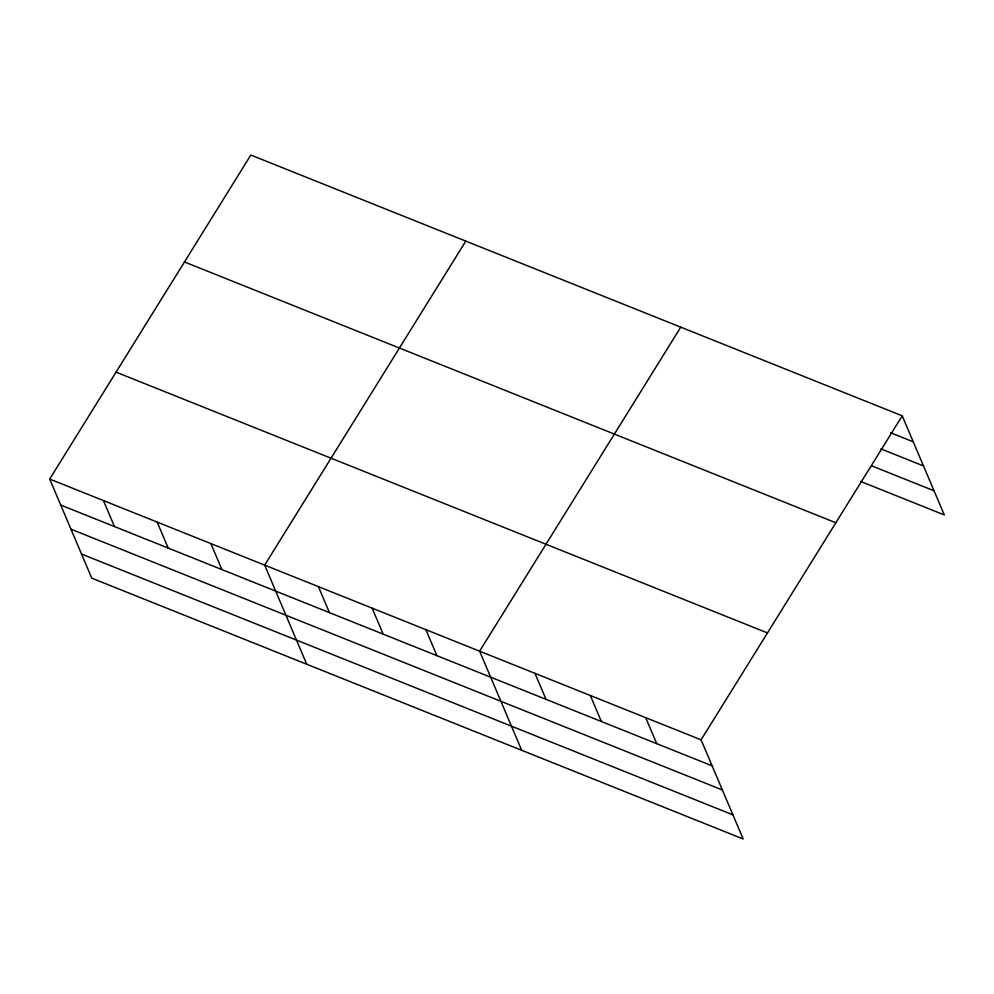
<?xml version="1.0" encoding="UTF-8"?>
<svg xmlns="http://www.w3.org/2000/svg" width="994" height="994" viewBox="0 0 994 994"><rect width="100%" height="100%" fill="white"/><g stroke="black" fill="none" stroke-linecap="round" stroke-linejoin="round"><path stroke-width="1.49" d="M49.7 479.058L701.093 739.847L743.164 838.961L91.771 578.173L49.7 479.058L250.836 155.039L902.229 415.827L944.3 514.942L860.543 481.407M465.801 241.107L264.665 565.126L306.724 664.228M680.753 327.163L479.617 651.182L521.688 750.284M701.093 739.847L902.229 415.827M890.549 432.725L913.262 441.821M880.92 448.903L923.501 465.95M871.589 465.801L934.062 490.812M184.462 261.969L835.855 522.757M116.074 372.141L767.467 632.917M60.733 505.051L712.126 765.84M70.972 529.181L722.365 789.969M81.533 554.043L732.913 814.831M645.727 717.68L656.761 743.674M590.349 695.514L601.382 721.507M534.983 673.348L546.017 699.341M425.879 629.662L436.913 655.655M372.141 608.154L383.175 634.147M318.403 586.634L329.436 612.627M210.914 543.606L221.948 569.599M157.176 522.086L168.21 548.079M103.438 500.578L114.472 526.572"/></g></svg>
